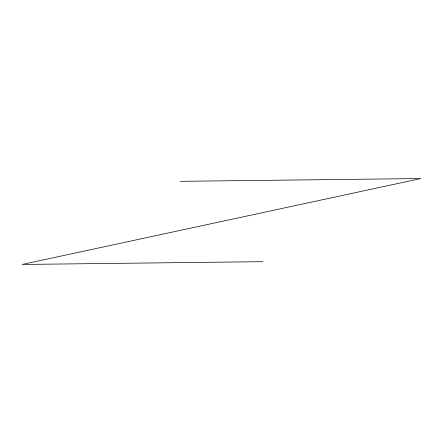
<?xml version="1.0" encoding="UTF-8"?>
<svg xmlns="http://www.w3.org/2000/svg" width="443" height="443" viewBox="0 0 443 443"><rect width="100%" height="100%" fill="white"/><g stroke="black" fill="none" stroke-linecap="round" stroke-linejoin="round"><path stroke-width="0.66" d="M180.135 181.331L420.85 178.546L22.15 264.454L262.865 261.669"/></g></svg>
